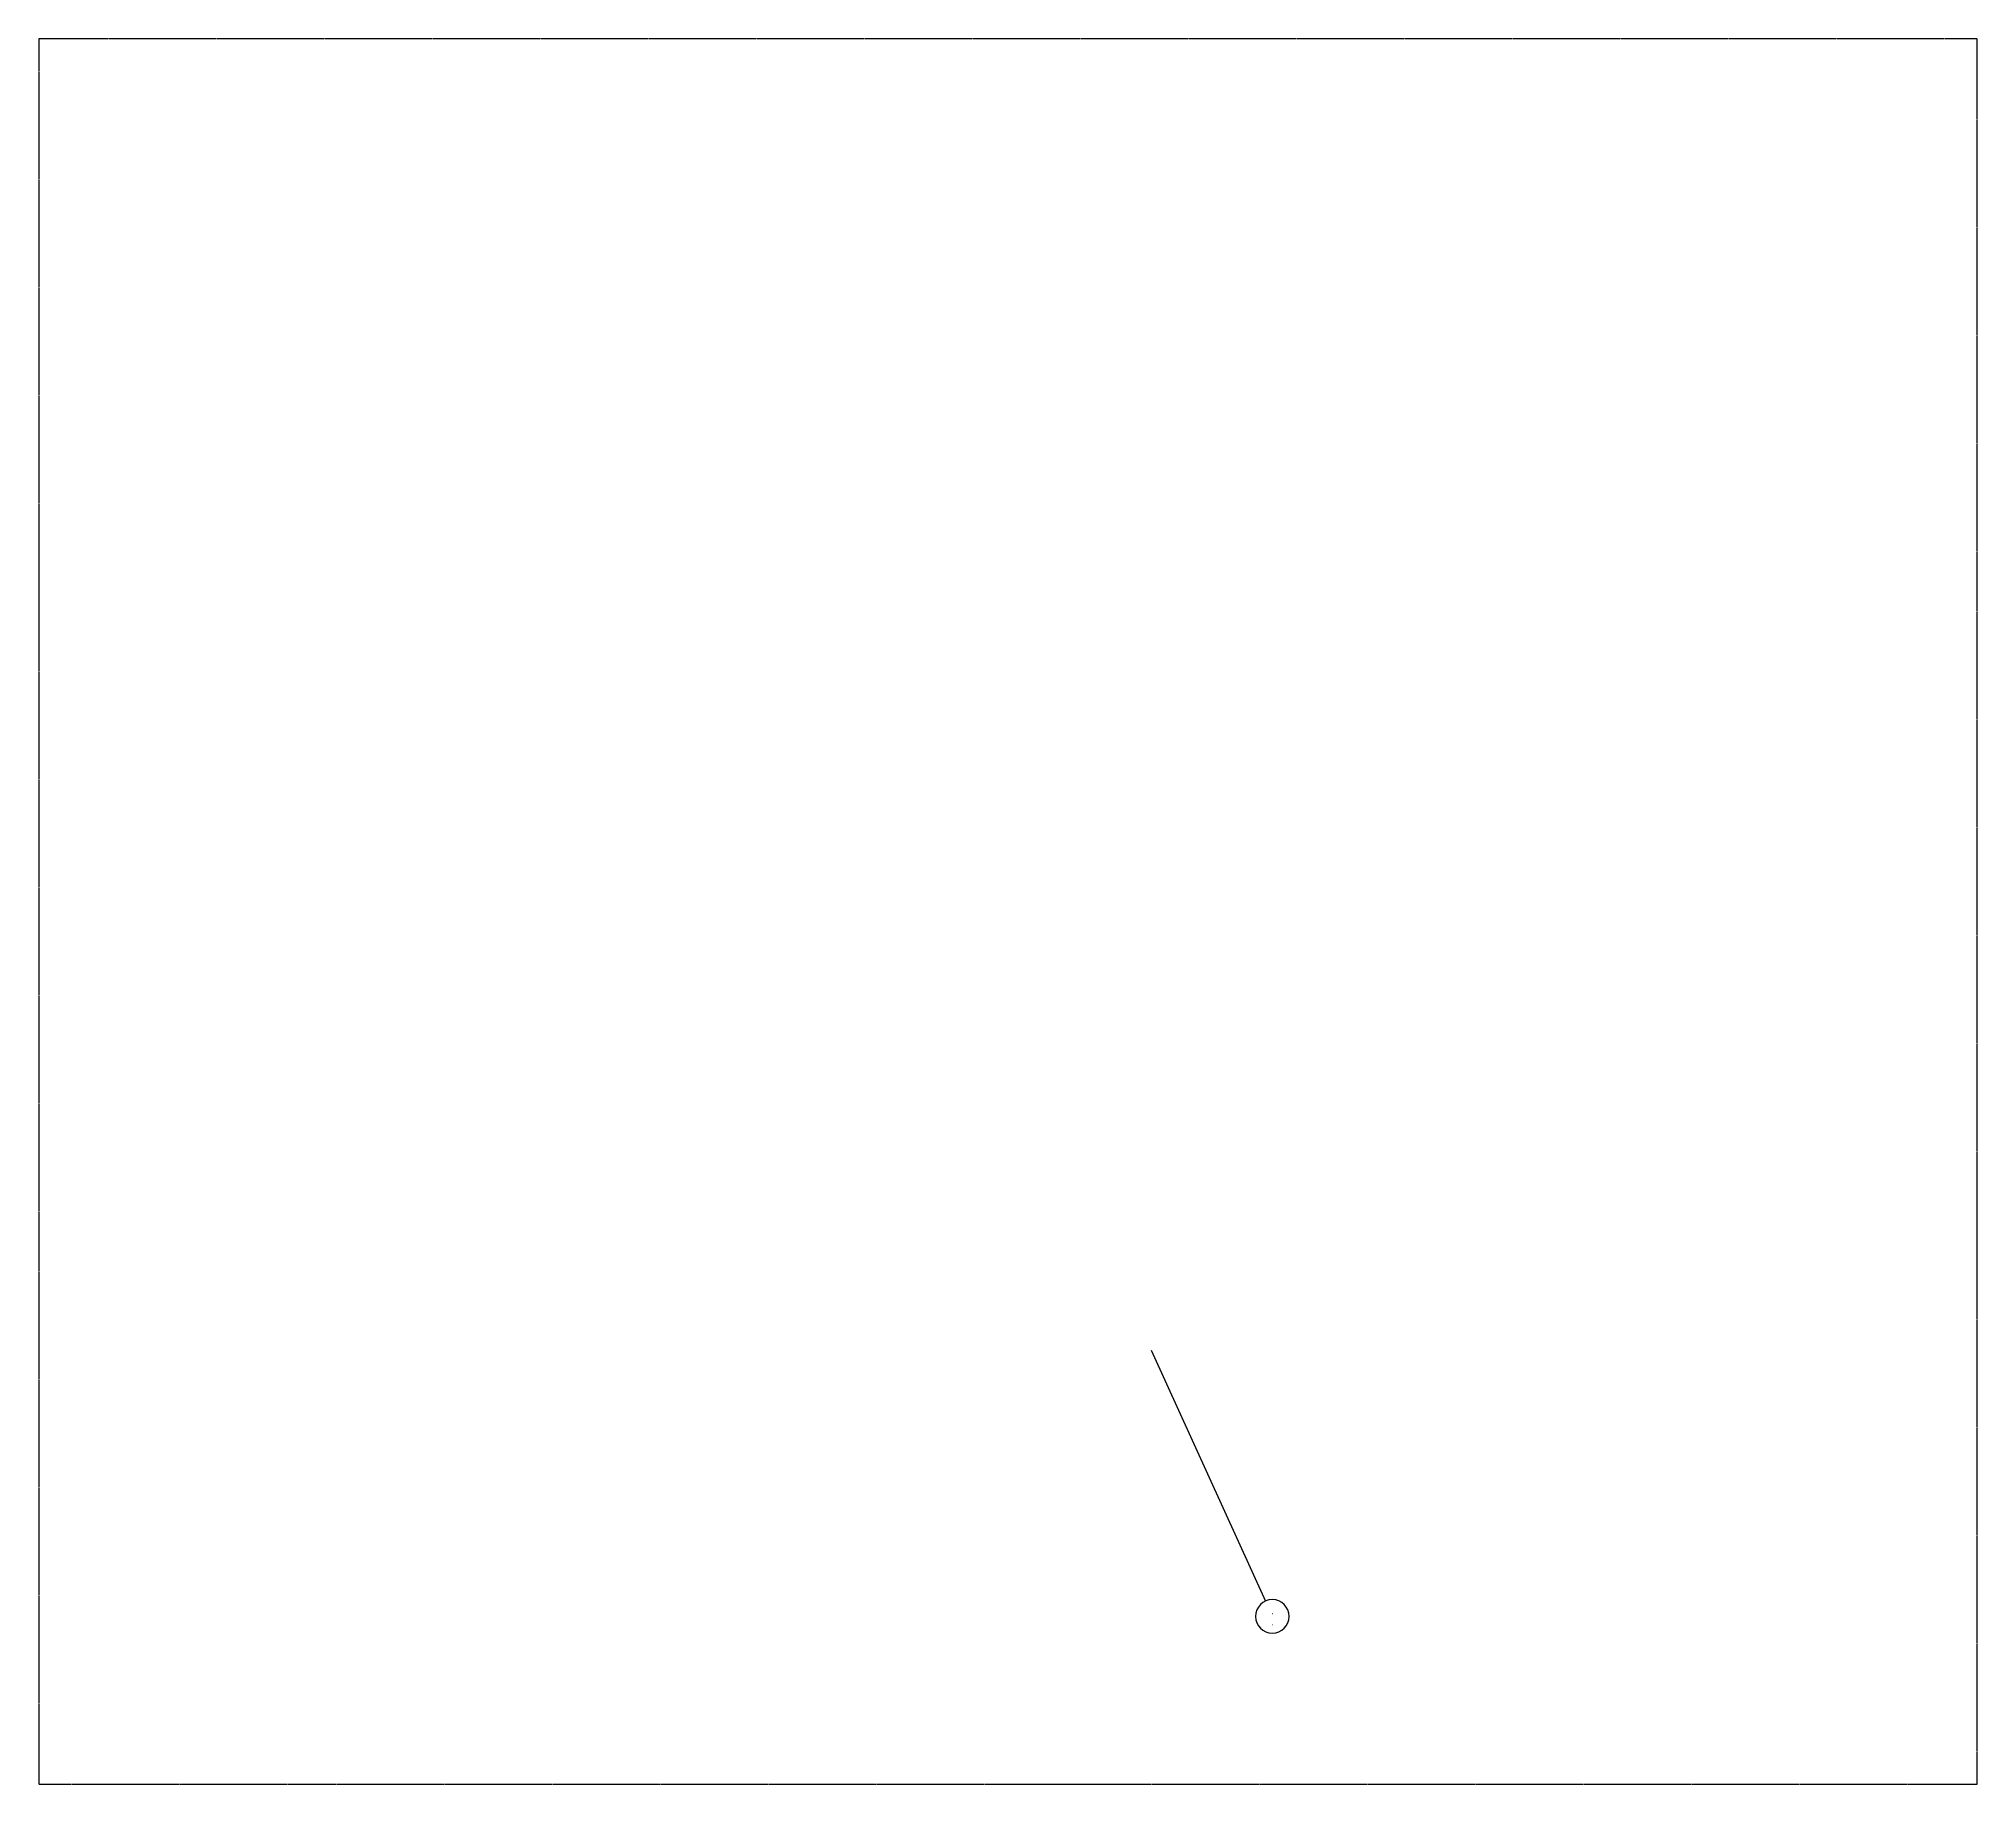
# Model space of a CAD drawing. Header units: millimetres. Extents: x 0 to 578, y 0 to 520.
import ezdxf
from ezdxf.enums import TextEntityAlignment as Align

# ---------------------------------------------------------------- set-up
doc = ezdxf.new("R2010")
doc.units = ezdxf.units.MM
doc.linetypes.add('HIDDEN2', pattern=[0.1875, 0.125, -0.0625])
doc.layers.add('Instrument', color=2, linetype='Continuous')
doc.layers.add('no plot', color=41, linetype='HIDDEN2', plot=False)
doc.dimstyles.new('ISO-25', dxfattribs={"dimtxt": 2.5, "dimasz": 2.5, "dimexe": 1.25, "dimexo": 0.625, "dimtad": 1, "dimtxsty": 'Standard', "dimcen": 2.5, "dimadec": 0, "dimazin": 0, "dimtfac": 1, "dimtmove": 0, "dimatfit": 3, "dimfxl": 1, "dimarcsym": 0})

# ---------------------------------------------------------------- blocks, each defined once
blk = doc.blocks.new('*U20')
at = {"color": 0, "linetype": 'ByBlock', "lineweight": -2}
for start, end in [(0, 180), (180, 0)]:
    blk.add_arc((0, 0), 0.25, start, end, dxfattribs=at)
blk.add_wipeout([(-0.012, 0.149), (0.017, 0.151), (0.017, 0.024), (-0.013, 0.024)], dxfattribs=at)
blk.add_wipeout([(-0.019, -0.024), (0.023, -0.024), (0.023, -0.155), (-0.019, -0.155)], dxfattribs=at)
for tag, p in [('#(TargetObject.Type)', (0, 0.083)), ('#(TargetObject.LoopNumber)', (0, -0.083))]:
    blk.add_attdef(tag, text='', height=0.1, dxfattribs=at).set_placement(p, align=Align.MIDDLE_CENTER)

msp = doc.modelspace()

# ---------------------------------------------------------------- linework, layer by layer
at = {"layer": 'no plot'}
msp.add_lwpolyline([(0, 0), (577.5, 0), (577.5, 520), (0, 520)], close=True, dxfattribs=at)

# ---------------------------------------------------------------- next in the draw order: block references
at = {"layer": 'Instrument', "linetype": 'ByBlock', "xscale": 20, "yscale": 20, "zscale": 20}
msp.add_blockref('*U20', (367.5, 50), dxfattribs=at).add_auto_attribs({'#(TargetObject.Type)': '.', '#(TargetObject.LoopNumber)': '.'})

# ---------------------------------------------------------------- next in the draw order: leaders
at = {"layer": 'Instrument', "linetype": 'ByBlock', "has_arrowhead": 0}
msp.add_leader([(331.45, 129.31), (365.43, 54.55)], dimstyle='ISO-25', dxfattribs=at)

doc.saveas('drawing.dxf')
